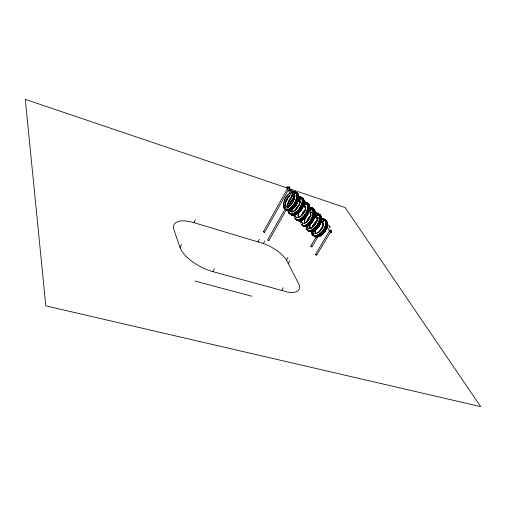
<?xml version="1.0" encoding="UTF-8"?>
<svg xmlns="http://www.w3.org/2000/svg" width="506" height="506" viewBox="0 0 506 506"><rect width="100%" height="100%" fill="white"/><g stroke="black" fill="none" stroke-linecap="round" stroke-linejoin="round"><path stroke-width="0.38" stroke-dasharray="2.53 1.9" d="M318.015 217.713L318.774 217.333M296.099 195.556L295.238 195.885M318.306 217.257L318.66 217.125M318.489 218.377A5.825 3.289 -58.7 0 1 318.963 219.237M318.154 218.175A5.832 3.289 -58.7 0 1 318.622 219.035M311.766 212.09A5.863 3.131 -64.6 0 1 312.411 212.564M312.038 212.387A5.863 3.125 -64.6 0 1 312.506 213.247M285.441 205.809A10.063 5.269 -61.3 0 1 290.147 195.468M285.397 201.54A10.069 5.262 -61.3 0 1 286.118 199.762M286.402 199.181A10.069 5.262 -61.3 0 1 287.383 197.485A9.943 5.193 -61.3 0 0 286.466 199.206M287.743 196.954A10.069 5.262 -61.3 0 1 288.502 195.936M285.131 204.076A10.063 5.262 -61.3 0 1 289.255 195.651M285.466 201.54A9.943 5.193 -61.3 0 1 286.181 199.775M287.781 197.005A9.943 5.193 -61.3 0 1 288.54 195.999M285.239 204.133A10.063 5.262 -61.3 0 1 289.774 195.265M285.321 206.442A10.063 5.269 -61.3 0 1 290.039 195.405M285.137 206.239A9.937 5.199 -61.3 0 1 289.799 195.341M285.207 204.044A9.943 5.199 -61.3 0 1 289.691 195.278M285.416 205.702A9.937 5.199 -61.3 0 1 290.065 195.487M285.523 205.759A9.937 5.199 -61.3 0 1 290.172 195.544M295.264 196.366A5.971 3.131 -61.3 0 1 295.902 196.834"/><path stroke-width="0.76" d="M331.285 230.717L330.045 230.021L315.491 254.423L316.003 255.018L316.712 255.113L331.285 230.717L330.045 230.021M316.712 255.113L316.49 254.727M316.332 236.681L310.735 246.15L311.399 246.808L311.911 246.662M310.014 209.731L310.317 210.426L311.285 209.357A0.803 0.487 -33.9 0 0 311.063 209.041L310.905 209.01M294.587 195.164L293.353 194.399L267.592 239.92L268.085 240.521L268.85 240.628L294.587 195.164L293.353 194.399M289.887 187.328C287.206 185.62 291.039 187.745 289.122 188.694M316.478 215.341L316.775 216.037L317.812 215.05A0.797 0.487 -27.2 0 0 317.591 214.727L316.864 214.791M304.776 204.272L305.067 204.968L306.117 203.962A0.803 0.481 -27.6 0 0 305.902 203.646L305.333 203.652M268.85 240.628L268.515 240.129M315.561 214.898L315.377 216.397A5.838 3.283 -58.7 0 1 316.686 218.794C317.806 218.826 317.268 216.094 316.686 218.794M315.788 216.334L315.719 216.6A5.838 3.283 -58.7 0 1 317.028 219.003M287.471 188.662L263.405 231.615C263.278 232.222 265.138 232.76 264.448 231.938M310.267 209.661L310.431 210.591L311.392 209.838M321.481 221.622L321.392 221.856A5.806 3.371 -55.1 0 1 322.708 224.259C323.827 224.316 323.486 221.59 322.708 224.259M293.657 193.545L293.885 194.456L294.909 193.406A0.816 0.481 -30.9 0 0 294.694 193.09L294.138 193.115M310.918 212.159L310.773 213.393L310.399 213.216A5.876 3.118 -64.6 0 0 309.735 211.293M322.392 222.583A5.8 3.378 -55.1 0 0 321.708 222.077L321.784 221.862M292.904 192.95L292.613 194.905L292.98 195.107M300.823 198.694L300.482 199.06M294.233 197.479L294.422 195.816L293.859 197.277L294.233 197.479A5.983 3.118 -61.3 0 0 294.062 196.429M179.984 247.383L174.032 230.11A28.659 12.043 27.7 0 1 193.943 222.665L264.252 243.791A24.231 9.747 29.8 0 1 286.105 259.363L299.28 284.916A25.559 10.632 30.4 0 1 288.173 292.196L212.824 271.64A29.519 12.802 28.1 0 1 179.984 247.383L181.496 244.468M193.943 222.665L195.373 219.92M212.824 271.64L214.411 268.724M258.022 241.881L259.489 239.262M264.644 232.311L288.357 190.054M263.36 243.481L264.828 240.875M305.32 207.966C306.364 205.809 304.618 206.65 305.32 207.966A5.914 3.232 -58.6 0 0 304.043 205.581L303.695 205.366A5.914 3.232 -58.6 0 1 304.966 207.751M286.485 259.964L288.003 257.358M288.325 263.506L289.849 260.887M281.646 290.526L283.278 287.762M318.729 232.627L323.524 224.512M311.943 246.827L317.54 237.365M299.615 202.425C300.798 200.275 299.002 201.015 299.615 202.425A5.952 3.276 -55 0 0 299.476 201.388M311.114 211.913L310.399 213.216M294.846 194.038L295.099 193.393M315.491 254.423L316.035 254.436M318.002 215.404L317.566 215.796M310.735 246.15L311.437 246.251M324.137 220.951L322.866 221.672M317.502 215.834L316.655 215.917M294.207 194.557L294.675 194.177M263.405 231.615L263.835 231.584M322.967 220.325L323.745 220.274A0.791 0.487 -23 0 1 323.966 220.597L322.613 221.375M323.125 220.489L324.099 220.591M300.305 199.193L299.558 199.604M305.327 203.88L306.37 204.19L305.004 205.012M317.015 214.955L318.053 215.151M291.19 191.641L292.841 191.211M299.792 198.118L300.368 198.131A0.81 0.481 -23.9 0 1 300.583 198.447L299.622 199.351L299.166 199.111M300.178 198.257L300.817 198.573M194.867 281.064L251.843 296.225M287.61 188.112L25.3 99.372L45.818 305.864L480.7 406.628L345.149 207.58L289.103 188.618M315.377 216.397L315.719 216.6M321.392 221.856L321.708 222.077M290.842 189.535L294.808 193.298M298.774 197.062L300.475 198.675M304.441 202.438L306.143 204.051M310.108 207.814L311.241 208.889M315.213 212.653L318.046 215.341M321.443 218.567L323.714 220.717M327.679 224.481L329.944 226.637M327.211 227.295L329.684 231.255M288.047 187.043L293.025 195.392M286.851 187.878L291.81 196.239M310.886 211.805L310.937 212.065A7.932 4.206 -64.6 0 1 306.883 221.717A7.932 4.206 -64.6 0 1 301.026 221.362M317.344 217.409L317.388 217.662A7.887 4.427 -58.8 0 1 312.721 226.916A7.887 4.427 -58.8 0 1 306.478 226.315M323.467 222.899L323.511 223.146A7.837 4.554 -55.1 0 1 318.527 232.127A7.837 4.554 -55.1 0 1 312.057 231.343M305.826 206.461L305.871 206.707A7.988 4.358 -58.7 0 1 304.644 211.565M305.618 206.328L305.656 206.581A7.988 4.352 -58.7 0 1 300.925 215.948A7.988 4.352 -58.7 0 1 294.72 215.448M294.644 195.942L294.682 196.195A8.083 4.206 -61.3 0 1 294.049 199.857M294.422 195.816L294.46 196.069A8.083 4.206 -61.3 0 1 287.838 207.093M300.222 200.901L300.254 201.148A8.039 4.415 -55 0 1 300.052 202.855M300.02 200.762L300.052 201.008A8.039 4.415 -55 0 1 295.662 209.579A8.039 4.415 -55 0 1 289.078 210.73M322.866 223.443A5.8 3.378 -55.1 0 1 323.03 224.481M323.03 219.212A9.759 5.692 -55.1 0 1 324.795 230.236A9.759 5.692 -55.1 0 1 313.29 235.22M315.523 233.709A7.811 4.567 -55.1 0 1 315.485 230.578M320.994 222.899A7.811 4.567 -55.1 0 1 322.499 222.235M315.333 233.576A7.811 4.567 -55.1 0 1 315.289 230.445M321.31 222.501A7.811 4.567 -55.1 0 1 322.309 222.102M321.993 218.617A9.646 5.61 -55.1 0 1 323.03 230.559A9.646 5.61 -55.1 0 1 311.633 233.045M315.257 222.317A9.646 5.61 -55.1 0 1 316.554 221.046M324.966 219.8A9.759 5.692 -55.1 0 1 324.498 231.577A9.759 5.692 -55.1 0 1 313.695 235.492M323.536 224.968A7.837 4.554 -55.1 0 1 321.285 229.724M320.412 230.768A7.837 4.554 -55.1 0 1 318.445 232.45M317.932 232.766A7.837 4.554 -55.1 0 1 316.414 233.424M313.777 233.342A7.837 4.554 -55.1 0 1 312.253 231.476M312.778 226.555A7.837 4.554 -55.1 0 1 317.243 220.958M312.025 228.212A7.837 4.554 -55.1 0 1 317.053 220.825M327.18 222.381A9.633 5.623 -55.1 0 1 323.157 233.671A9.633 5.623 -55.1 0 1 314.099 235.625M325.225 220.135A9.633 5.623 -55.1 0 1 326.414 221.002M323.751 219.718A9.753 5.692 -55.1 0 1 325.529 230.742A9.753 5.692 -55.1 0 1 314.024 235.714M322.037 218.51A9.772 5.686 -55.1 0 1 323.087 230.603A9.772 5.686 -55.1 0 1 311.551 233.121M311.405 232.551A9.772 5.686 -55.1 0 1 311.285 231.305M312.208 226.992A9.772 5.686 -55.1 0 1 313.018 225.315M315.219 222.254A9.772 5.686 -55.1 0 1 317.768 220.021M325.194 219.965A9.753 5.692 -55.1 0 1 324.732 231.742A9.633 5.623 -55.1 0 1 316.661 236.821M313.929 235.651A9.753 5.692 -55.1 0 0 324.732 231.742A9.633 5.623 -55.1 0 0 327.085 222.311M324.903 219.908A9.639 5.623 -55.1 0 1 324.441 231.533A9.639 5.623 -55.1 0 1 313.771 235.404M322.36 218.737A9.766 5.686 -55.1 0 1 324.118 229.768A9.766 5.686 -55.1 0 1 312.613 234.759M325.782 221.4A9.646 5.617 -55.1 0 1 322.581 231.786A9.646 5.617 -55.1 0 1 313.846 235.575M323.834 219.155A9.646 5.617 -55.1 0 1 325.016 220.021M322.132 218.579A9.772 5.686 -55.1 0 1 323.189 230.666A9.772 5.686 -55.1 0 1 311.645 233.184M315.738 221.868A9.772 5.686 -55.1 0 1 316.623 221.033M323.929 219.218A9.646 5.617 -55.1 0 1 324.15 229.806A9.646 5.617 -55.1 0 1 313.941 235.638M322.088 218.687A9.646 5.617 -55.1 0 1 324.941 227.371A9.646 5.617 -55.1 0 1 315.111 235.764M313.612 235.416A9.646 5.617 -55.1 0 1 311.728 233.108M324.504 219.623A9.639 5.617 -55.1 0 1 324.036 231.255A9.639 5.617 -55.1 0 1 313.366 235.126M315.156 236.466A9.633 5.623 -55.1 0 1 314.005 235.556M325.13 220.066A9.633 5.623 -55.1 0 1 326.313 220.939M323.992 219.117A9.766 5.686 -55.1 0 1 322.999 231.577A9.766 5.686 -55.1 0 1 312.164 233.93M322.758 219.022A9.766 5.686 -55.1 0 1 324.523 230.047A9.766 5.686 -55.1 0 1 313.018 235.031M324.232 219.433A9.639 5.617 -55.1 0 1 323.764 231.065A9.639 5.617 -55.1 0 1 313.1 234.942M287.642 188.036A0.727 0.601 -30.9 0 1 286.757 187.637A0.727 0.601 -30.9 0 1 287.497 186.828A0.727 0.601 -30.9 0 1 288.129 187.505M306.75 216.106A7.963 4.377 -58.6 0 1 305.409 217.612M298.274 216.239A7.963 4.377 -58.6 0 1 298.957 212.684M303.682 206.461A7.963 4.377 -58.6 0 1 304.65 205.91M298.281 217.58A7.963 4.377 -58.6 0 1 298.749 212.558M303.48 206.334A7.963 4.377 -58.6 0 1 304.922 205.588M307.224 203.051A9.943 5.452 -58.6 0 1 307.503 213.943A9.943 5.452 -58.6 0 1 297.61 220.42M304.321 212.185A7.988 4.358 -58.7 0 1 303.581 213.38M303.17 213.943A7.988 4.358 -58.7 0 1 298.926 217.365M297.566 217.631A7.988 4.358 -58.7 0 1 294.928 215.575M295.415 210.547A7.988 4.358 -58.7 0 1 298.717 205.468M295.207 210.42A7.988 4.352 -58.7 0 1 299.938 204.171M309.508 205.638A9.816 5.383 -58.6 0 1 305.706 217.314A9.816 5.383 -58.6 0 1 297.022 219.718M307.623 203.444A9.816 5.383 -58.6 0 1 308.761 204.272M306.889 202.849A9.949 5.446 -58.7 0 1 306.497 214.854A9.949 5.446 -58.7 0 1 296.155 219.338M307.686 203.336A9.943 5.452 -58.6 0 1 307.294 215.335A9.943 5.452 -58.6 0 1 296.952 219.813M304.334 201.938A9.956 5.439 -58.7 0 1 306.073 213.077A9.956 5.439 -58.7 0 1 295.061 218.687M294.207 216.713A9.956 5.439 -58.7 0 1 294.087 215.448M294.954 211.021A9.956 5.439 -58.7 0 1 295.719 209.282M307.332 203.115A9.943 5.452 -58.6 0 1 307.61 214.006A9.943 5.452 -58.6 0 1 297.718 220.483M307.578 203.273A9.943 5.452 -58.6 0 1 307.193 215.271A9.943 5.452 -58.6 0 1 296.845 219.749M307.268 203.222A9.823 5.383 -58.6 0 1 307.547 213.981A9.823 5.383 -58.6 0 1 297.775 220.376M306.269 202.463A9.956 5.446 -58.7 0 1 305.864 214.468A9.956 5.446 -58.7 0 1 295.523 218.965M308.084 204.766A9.829 5.376 -58.7 0 1 304.27 216.454A9.829 5.376 -58.7 0 1 295.599 218.87M306.206 202.571A9.829 5.376 -58.7 0 1 307.344 203.399M304.441 202.002A9.956 5.439 -58.7 0 1 305.504 214.253A9.956 5.439 -58.7 0 1 294.454 217.346M304.296 202.046A9.835 5.37 -58.7 0 1 306.585 211.906A9.835 5.37 -58.7 0 1 296.244 219.459M295.03 211.015A9.835 5.37 -58.7 0 1 295.789 209.301M305.852 202.356A9.835 5.37 -58.7 0 1 305.453 214.209A9.835 5.37 -58.7 0 1 295.238 218.655M306.832 202.957A9.823 5.383 -58.7 0 1 306.44 214.81A9.823 5.383 -58.7 0 1 296.225 219.243M309.4 205.575A9.823 5.383 -58.6 0 1 305.599 217.251A9.823 5.383 -58.6 0 1 296.921 219.655M307.521 203.38A9.823 5.383 -58.6 0 1 308.66 204.209M307.167 203.159A9.823 5.383 -58.6 0 1 307.439 213.918A9.823 5.383 -58.6 0 1 297.673 220.312M305.124 202.425A9.949 5.446 -58.7 0 1 306.87 213.564A9.949 5.446 -58.7 0 1 295.858 219.168M306.541 202.779A9.829 5.376 -58.7 0 1 306.149 214.633A9.829 5.376 -58.7 0 1 295.934 219.066M317.034 213.621A9.823 5.534 -58.7 0 1 318.906 224.759A9.823 5.534 -58.7 0 1 307.888 230.154M310.159 228.51A7.862 4.446 -58.7 0 1 310.374 224.126M314.308 218.099A7.862 4.446 -58.7 0 1 316.237 216.853M309.957 228.389A7.862 4.446 -58.7 0 1 309.868 225.214M315.067 217.264A7.862 4.446 -58.7 0 1 316.035 216.732M318.843 214.095A9.816 5.534 -58.7 0 1 318.578 226.055A9.816 5.534 -58.7 0 1 308.217 230.35M316.092 223.216A7.887 4.427 -58.8 0 1 310.722 228.295M308.179 228.282A7.887 4.427 -58.8 0 1 306.68 226.435M307.117 221.432A7.887 4.427 -58.8 0 1 310.387 216.423M306.528 222.539A7.887 4.427 -58.8 0 1 311.127 215.493M319.235 214.474A9.696 5.471 -58.7 0 1 320.19 224.076A9.696 5.471 -58.7 0 1 311.323 231.723M309.868 231.406A9.696 5.471 -58.7 0 1 308.742 230.521M319.292 214.367A9.816 5.541 -58.7 0 1 319.027 226.327A9.816 5.541 -58.7 0 1 308.666 230.616M315.972 212.975A9.829 5.528 -58.7 0 1 317.173 225.208A9.829 5.528 -58.7 0 1 306.092 228.105M307.68 219.591A9.829 5.528 -58.7 0 1 309.862 216.505M318.944 214.152A9.816 5.534 -58.7 0 1 318.679 226.119A9.816 5.534 -58.7 0 1 308.318 230.407M317.705 214.032A9.816 5.541 -58.7 0 1 319.583 225.17A9.816 5.541 -58.7 0 1 308.565 230.553M318.888 214.259A9.696 5.471 -58.7 0 1 318.622 226.074A9.696 5.471 -58.7 0 1 308.394 230.312M316.32 213.184A9.829 5.528 -58.7 0 1 318.761 223.184A9.829 5.528 -58.7 0 1 308.312 230.622M307.174 229.73A9.829 5.528 -58.7 0 1 306.636 228.838M317.743 213.564A9.703 5.458 -58.7 0 1 318.122 224.291A9.703 5.458 -58.7 0 1 308.369 230.521M316.073 213.039A9.829 5.528 -58.7 0 1 317.281 225.271A9.829 5.528 -58.7 0 1 306.193 228.168M317.844 213.627A9.703 5.458 -58.7 0 1 318.223 224.354A9.703 5.458 -58.7 0 1 308.47 230.578M315.934 213.083A9.709 5.458 -58.7 0 1 317.117 225.17A9.709 5.458 -58.7 0 1 306.174 228.029M316.035 213.146A9.709 5.458 -58.7 0 1 318.919 221.875A9.709 5.458 -58.7 0 1 309.571 230.685M308.122 230.369A9.709 5.458 -58.7 0 1 306.997 229.484M318.457 214A9.703 5.465 -58.7 0 1 318.192 225.815A9.703 5.465 -58.7 0 1 307.964 230.059M321.044 216.631A9.696 5.471 -58.7 0 1 318.869 226.226A9.696 5.471 -58.7 0 1 311.215 231.659M309.767 231.35A9.696 5.471 -58.7 0 1 308.641 230.458M319.128 214.411A9.696 5.471 -58.7 0 1 320.285 215.259M318.786 214.196A9.696 5.465 -58.7 0 1 319.172 224.93A9.696 5.465 -58.7 0 1 309.419 231.141M317.907 213.519A9.829 5.528 -58.7 0 1 317.629 225.486A9.829 5.528 -58.7 0 1 307.275 229.787M316.75 213.45A9.823 5.534 -58.7 0 1 318.622 224.582A9.823 5.534 -58.7 0 1 307.604 229.983M316.705 213.557A9.703 5.465 -58.7 0 1 318.552 224.556A9.703 5.465 -58.7 0 1 307.673 229.888M311.095 207.998A9.88 5.262 -64.6 0 1 313.72 218.111A9.88 5.262 -64.6 0 1 304.188 226.138M310.741 207.827A9.88 5.262 -64.6 0 1 313.359 217.941A9.88 5.262 -64.6 0 1 303.834 225.973M310.988 214.563A7.932 4.206 -64.6 0 1 310.671 215.853M309.931 217.789A7.932 4.206 -64.6 0 1 308.148 220.692M307.3 221.634A7.932 4.206 -64.6 0 1 306.415 222.406M302.714 223.291A7.932 4.206 -64.6 0 1 301.247 221.47M302.221 214.43A7.932 4.206 -64.6 0 1 304.384 211.078M301.481 215.594A7.932 4.206 -64.6 0 1 305.453 209.75M314.043 209.376A9.753 5.199 -64.6 0 1 314.144 218.326A9.753 5.199 -64.6 0 1 307.661 226.15M307.123 226.34A9.753 5.199 -64.6 0 1 306.098 226.517M305.029 223.228A7.913 4.225 -64.6 0 1 305.263 218.105M312.98 208.447A9.88 5.269 -64.6 0 1 313.714 219.528A9.88 5.269 -64.6 0 1 304.682 226.365M309.59 207.277A9.892 5.25 -64.6 0 1 311.696 218.579A9.892 5.25 -64.6 0 1 301.576 224.569M300.849 223.152A9.892 5.25 -64.6 0 1 300.589 221.951M302.057 214.392A9.892 5.25 -64.6 0 1 302.955 212.697M311.209 208.055A9.88 5.262 -64.6 0 1 313.334 219.351A9.88 5.262 -64.6 0 1 303.208 225.322M312.872 208.396A9.88 5.262 -64.6 0 1 313.018 220.629A9.88 5.262 -64.6 0 1 303.474 225.448M314.422 210.566A9.759 5.199 -64.6 0 1 312.044 221.552A9.759 5.199 -64.6 0 1 304.353 226.081M312.556 208.377A9.759 5.199 -64.6 0 1 313.663 209.193M309.963 207.46A9.886 5.256 -64.6 0 1 312.075 218.756A9.886 5.256 -64.6 0 1 301.955 224.74M309.931 207.574A9.766 5.186 -64.6 0 1 312.012 218.731A9.766 5.186 -64.6 0 1 302.025 224.645M309.697 207.327A9.892 5.25 -64.6 0 1 311.804 218.63A9.892 5.25 -64.6 0 1 301.69 224.62M310.045 207.624A9.766 5.193 -64.6 0 1 312.619 217.612A9.766 5.193 -64.6 0 1 303.214 225.549M312.79 209.788A9.766 5.186 -64.6 0 1 311.051 219.693A9.766 5.186 -64.6 0 1 304.087 225.581M302.721 225.322A9.766 5.186 -64.6 0 1 301.646 224.468M310.931 207.599A9.766 5.186 -64.6 0 1 312.038 208.415M312.904 209.845A9.766 5.186 -64.6 0 1 309.811 221.843A9.766 5.186 -64.6 0 1 301.753 224.519M309.666 207.441A9.766 5.186 -64.6 0 1 312.151 208.472M313.954 210.344A9.759 5.193 -64.6 0 1 311.57 221.331A9.759 5.193 -64.6 0 1 303.885 225.866M310.709 207.941A9.759 5.193 -64.6 0 1 312.088 208.156M312.822 208.504A9.753 5.199 -64.6 0 1 314.036 218.276A9.753 5.199 -64.6 0 1 305.985 226.46M304.618 226.207A9.753 5.199 -64.6 0 1 303.537 225.347M314.308 210.515A9.759 5.199 -64.6 0 1 311.93 221.495A9.759 5.199 -64.6 0 1 304.239 226.03M312.442 208.327A9.759 5.199 -64.6 0 1 313.549 209.142M310.077 207.511A9.886 5.256 -64.6 0 1 312.189 218.807A9.886 5.256 -64.6 0 1 302.069 224.797M311.829 207.896A9.886 5.256 -64.6 0 1 311.962 220.129A9.886 5.256 -64.6 0 1 302.424 224.961M313.638 210.192A9.759 5.193 -64.6 0 1 312.107 219.724A9.759 5.193 -64.6 0 1 305.441 225.923M304.935 225.973A9.759 5.193 -64.6 0 1 302.493 224.86M311.778 208.004A9.759 5.193 -64.6 0 1 312.885 208.82M304.808 223.127A7.913 4.225 -64.6 0 1 304.865 218.636M298.363 200.053A5.952 3.276 -55 0 1 299.027 200.54M298.685 200.306A5.952 3.27 -55 0 1 299.28 202.191M301.57 209.522A8.014 4.434 -55 0 1 299.786 211.66M292.145 212.109A8.014 4.434 -55 0 1 292.063 209.547M298.325 200.793A8.014 4.434 -55 0 1 299.324 200.363M291.949 211.97A8.014 4.434 -55 0 1 291.766 210.515M298.123 200.648A8.014 4.434 -55 0 1 299.122 200.218M300.21 196.828A9.899 5.446 -55 0 1 300.817 206.334A9.899 5.446 -55 0 1 291.412 213.949M289.932 213.652A9.899 5.446 -55 0 1 288.812 212.773M293.271 199.181A9.899 5.446 -55 0 1 294.505 198.2M301.639 197.688A10.012 5.522 -55 0 1 300.912 209.535A10.012 5.522 -55 0 1 290.109 213.81M299.894 203.456A8.039 4.415 -55 0 1 298.508 206.537M297.281 208.257A8.039 4.415 -55 0 1 290.191 211.578M288.762 206.606A8.039 4.415 -55 0 1 294.416 198.694M288.559 206.467A8.039 4.415 -55 0 1 294.214 198.548M302.012 198.099A9.886 5.458 -55 0 1 302.012 208.725A9.886 5.458 -55 0 1 291.753 214.898M300.653 197.138A9.899 5.446 -55 0 1 301.266 206.644A9.899 5.446 -55 0 1 291.861 214.259M290.381 213.956A9.899 5.446 -55 0 1 289.261 213.083M291.203 202.299A9.899 5.446 -55 0 1 291.987 201.287M301.317 197.46A10.012 5.522 -55 0 1 300.583 209.307A10.012 5.522 -55 0 1 289.786 213.589M302.076 197.998A10.006 5.528 -55 0 1 301.355 209.845A10.006 5.528 -55 0 1 290.552 214.114M298.761 196.461A10.025 5.515 -55 0 1 299.533 208.573A9.899 5.446 -55 0 1 288.913 212.843M288.034 211.47A10.025 5.515 -55 0 0 299.533 208.573A9.899 5.446 -55 0 0 300.311 196.897M293.252 199.105A10.025 5.515 -55 0 1 294.492 198.112M300.222 197.492A10.012 5.522 -55 0 1 301.013 209.604A9.886 5.452 -55 0 1 290.292 213.785M289.508 212.482A10.012 5.522 -55 0 0 301.013 209.604A9.886 5.452 -55 0 0 301.671 197.859A9.899 5.446 -55 0 0 300.551 197.068M301.974 197.928A10.006 5.522 -55 0 1 301.974 208.681A10.006 5.522 -55 0 1 291.589 214.936M300.716 197.036A10.019 5.515 -55 0 1 299.185 209.914A10.019 5.515 -55 0 1 288.483 211.774M302.43 199.263A9.899 5.446 -55 0 1 298.179 210.749A9.899 5.446 -55 0 1 289.16 213.013M300.374 196.796A10.025 5.515 -55 0 1 298.837 209.68A10.025 5.515 -55 0 1 288.135 211.54M301.253 197.568A9.892 5.452 -55 0 1 301.241 208.187A9.892 5.452 -55 0 1 290.988 214.373M303.069 198.871A9.886 5.458 -55 0 1 301.196 209.731A9.886 5.458 -55 0 1 291.652 214.829M303.455 199.984A9.886 5.452 -55 0 1 299.217 211.464A9.886 5.452 -55 0 1 290.191 213.715M301.57 197.789A9.886 5.452 -55 0 1 302.727 198.624M299.52 196.998A10.019 5.515 -55 0 1 301.026 208.023A10.019 5.515 -55 0 1 289.502 213.399M300.969 197.365A9.892 5.452 -55 0 1 301.589 206.872A9.892 5.452 -55 0 1 292.183 214.481M290.703 214.177A9.892 5.452 -55 0 1 289.584 213.304M329.703 226.587A0.702 0.43 -46.2 0 1 329.963 227.264A0.702 0.43 -46.2 0 1 329.045 227.713M296.155 192.438A10.063 5.262 -61.3 0 1 296.503 203.456A10.063 5.262 -61.3 0 1 287.003 210.344M293.809 200.502A8.083 4.206 -61.3 0 1 292.525 203.026M292.133 203.608A8.083 4.206 -61.3 0 1 289.925 206.056M289.457 206.416A8.083 4.206 -61.3 0 1 288.059 207.213M285.624 207.333A8.083 4.206 -61.3 0 1 284.619 200.446A8.083 4.206 -61.3 0 1 290.526 193.134M291.835 192.799A8.083 4.206 -61.3 0 1 292.974 192.957M285.403 207.213A8.083 4.206 -61.3 0 1 284.397 200.325A8.083 4.206 -61.3 0 1 290.311 193.014M291.614 192.678A8.083 4.206 -61.3 0 1 292.753 192.837M296.586 192.818A9.937 5.199 -61.3 0 1 296.301 204.829A10.063 5.269 -61.3 0 1 286.402 209.75M286.472 209.648A9.937 5.199 -61.3 0 0 296.301 204.829A10.063 5.269 -61.3 0 0 296.642 192.71M297.009 203.855A8.058 4.225 -61.3 0 1 296.307 205.082M295.504 206.22A8.058 4.225 -61.3 0 1 294.631 207.239M287.952 207.561A8.058 4.225 -61.3 0 1 287.731 206.081M287.876 204.348A8.058 4.225 -61.3 0 1 292.424 196.372M295.801 192.242A10.069 5.262 -61.3 0 1 296.149 203.26A10.069 5.262 -61.3 0 1 286.649 210.154M293.233 191.413A10.076 5.25 -61.3 0 1 296.01 200.237A10.076 5.25 -61.3 0 1 286.902 209.775M284.404 208.681A10.076 5.25 -61.3 0 1 283.708 207.277M283.569 206.707A10.076 5.25 -61.3 0 1 283.442 205.43M283.455 204.74A10.076 5.25 -61.3 0 1 283.632 203.267M296.269 192.501A10.063 5.262 -61.3 0 1 295.978 204.664A10.063 5.262 -61.3 0 1 286.023 209.547M296.529 192.647A10.063 5.269 -61.3 0 1 296.244 204.81A10.063 5.269 -61.3 0 1 286.288 209.693M296.212 192.615A9.937 5.199 -61.3 0 1 296.554 203.488A9.937 5.199 -61.3 0 1 287.174 210.294M295.03 191.818A10.076 5.256 -61.3 0 1 295.371 202.836A10.076 5.256 -61.3 0 1 285.871 209.737M296.807 194.083A9.949 5.193 -61.3 0 1 294.675 203.95A9.949 5.193 -61.3 0 1 287.319 209.863M294.973 191.926A9.949 5.193 -61.3 0 1 296.08 192.729M294.77 191.673A10.076 5.256 -61.3 0 1 295.656 201.502A10.076 5.256 -61.3 0 1 287.01 209.838M284.517 208.738A10.076 5.256 -61.3 0 1 283.822 207.34M296.914 194.146A9.949 5.193 -61.3 0 1 294.081 205.094A9.949 5.193 -61.3 0 1 286.042 209.686M295.087 191.989A9.949 5.193 -61.3 0 1 296.193 192.792M296.427 193.874A9.949 5.186 -61.3 0 1 294.296 203.741A9.949 5.186 -61.3 0 1 286.94 209.661M284.473 208.58A9.949 5.186 -61.3 0 1 283.784 207.194M294.6 191.717A9.949 5.186 -61.3 0 1 295.706 192.52M294.713 191.78A9.949 5.186 -61.3 0 1 295.593 201.489A9.949 5.186 -61.3 0 1 287.054 209.724M284.587 208.636A9.949 5.186 -61.3 0 1 283.898 207.258M295.744 192.356A9.943 5.193 -61.3 0 1 297.098 200.869A9.943 5.193 -61.3 0 1 289.71 209.908M289.154 210.104A9.943 5.193 -61.3 0 1 286.706 210.041M296.472 192.761A9.937 5.199 -61.3 0 1 296.82 203.633A9.937 5.199 -61.3 0 1 287.44 210.433M296.099 192.552A9.943 5.199 -61.3 0 1 296.44 203.431A9.943 5.199 -61.3 0 1 287.06 210.23M295.143 191.875A10.076 5.256 -61.3 0 1 295.479 202.893A10.076 5.256 -61.3 0 1 285.985 209.794M294.068 191.875A10.069 5.256 -61.3 0 1 296.389 201.907A10.069 5.256 -61.3 0 1 286.339 209.984M287.509 205.967A8.058 4.225 -61.3 0 1 292.202 196.252M295.441 192.185A9.943 5.193 -61.3 0 1 295.776 203.064A9.943 5.193 -61.3 0 1 286.396 209.876M330.911 232.766A0.708 0.557 -31.4 0 0 331.746 231.893A0.708 0.557 -31.4 0 0 330.62 231.843A0.708 0.557 -31.4 0 0 330.911 232.766M292.247 196.454A0.74 0.601 -30.7 0 0 293.1 195.531A0.74 0.601 -30.7 0 0 291.911 195.455A0.74 0.601 -30.7 0 0 292.247 196.454M290.286 190.648A0.734 0.411 -46.5 0 0 290.918 189.611A0.734 0.411 -46.5 0 0 289.913 190.022A0.734 0.411 -46.5 0 0 290.286 190.648"/></g></svg>
